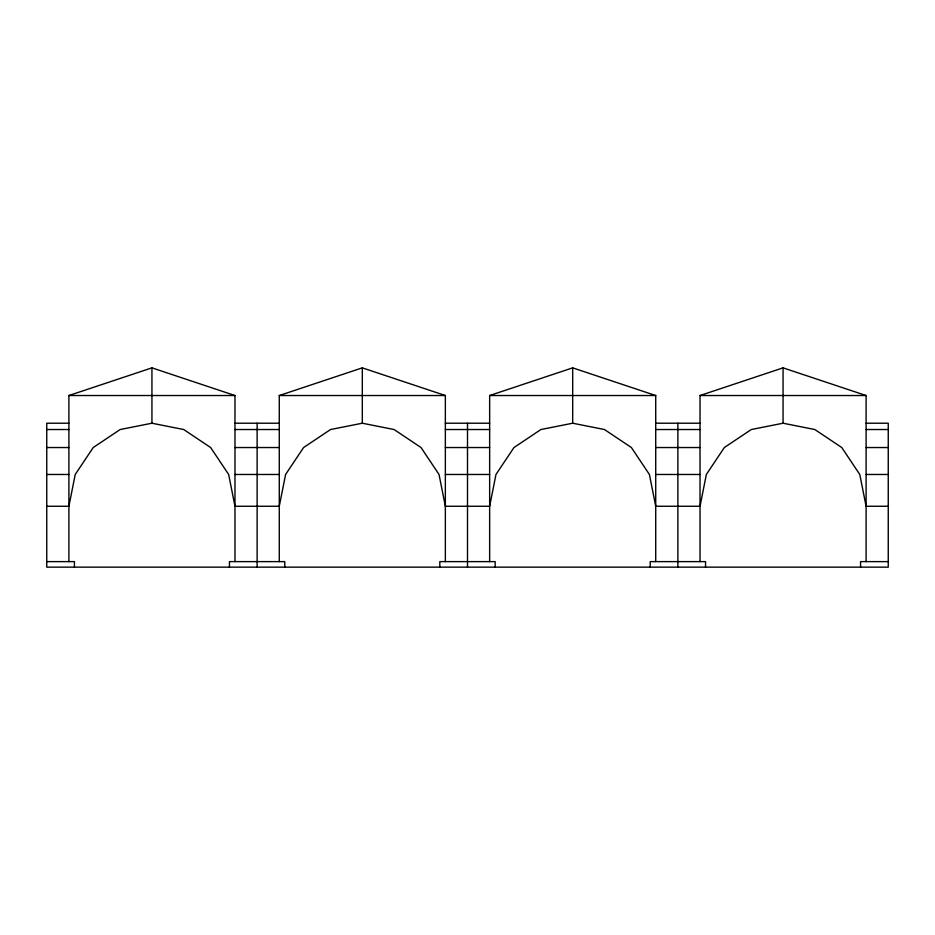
<?xml version="1.0" encoding="UTF-8"?>
<svg xmlns="http://www.w3.org/2000/svg" width="935" height="935" viewBox="0 0 935 935"><rect width="100%" height="100%" fill="white"/><g stroke="black" fill="none" stroke-linecap="round" stroke-linejoin="round"><path stroke-width="1.4" d="M68.898 561.619L68.898 395.528L151.938 367.852L234.977 395.528L234.977 561.619M279.273 561.619L279.273 395.528L362.312 367.852L445.352 395.528L445.352 561.619M489.648 561.619L489.648 395.528L572.688 367.852L655.727 395.528L655.727 561.619M700.023 561.619L700.023 395.528L783.062 367.852L866.102 395.528L866.102 561.619M888.25 506.256L866.102 506.256L859.779 474.477L841.78 447.538L814.841 429.527L783.062 423.216L751.284 429.527L724.344 447.538L706.346 474.477L700.023 506.256L655.727 506.256L649.404 474.477L631.405 447.538L604.466 429.527L572.688 423.216L540.909 429.527L513.969 447.538L495.971 474.477L489.648 506.256L445.352 506.256L439.029 474.477L421.031 447.538L394.091 429.527L362.312 423.216L330.534 429.527L303.594 447.538L285.596 474.477L279.273 506.256L234.977 506.256L228.654 474.477L210.655 447.538L183.716 429.527L151.938 423.216L120.159 429.527L93.219 447.538L75.221 474.477L68.898 506.256L46.75 506.256M68.898 395.528L234.977 395.528M279.273 395.528L445.352 395.528M489.648 395.528L655.727 395.528M700.023 395.528L866.102 395.528M68.898 423.216L46.75 423.216L46.75 567.148L888.25 567.148L888.25 423.216L866.102 423.216M234.977 423.216L279.273 423.216M445.352 423.216L489.648 423.216M655.727 423.216L700.023 423.216M46.75 429.527L68.898 429.527M234.977 429.527L279.273 429.527M445.352 429.527L489.648 429.527M655.727 429.527L700.023 429.527M866.102 429.527L888.25 429.527M46.75 447.538L68.898 447.538M234.977 447.538L279.273 447.538M445.352 447.538L489.648 447.538M655.727 447.538L700.023 447.538M866.102 447.538L888.25 447.538M46.75 474.477L68.898 474.477M234.977 474.477L279.273 474.477M445.352 474.477L489.648 474.477M655.727 474.477L700.023 474.477M866.102 474.477L888.25 474.477M46.75 561.619L74.426 561.619L74.426 567.148M888.25 561.619L860.574 561.619L860.574 567.148M783.062 367.852L783.062 423.216M705.551 567.148L705.551 561.619L650.199 561.619L650.199 567.148M677.875 423.216L677.875 567.148M572.688 367.852L572.688 423.216M495.176 567.148L495.176 561.619L439.824 561.619L439.824 567.148M467.5 423.216L467.5 567.148M362.312 367.852L362.312 423.216M284.801 567.148L284.801 561.619L229.449 561.619L229.449 567.148M257.125 423.216L257.125 567.148M151.938 367.852L151.938 423.216"/></g></svg>
